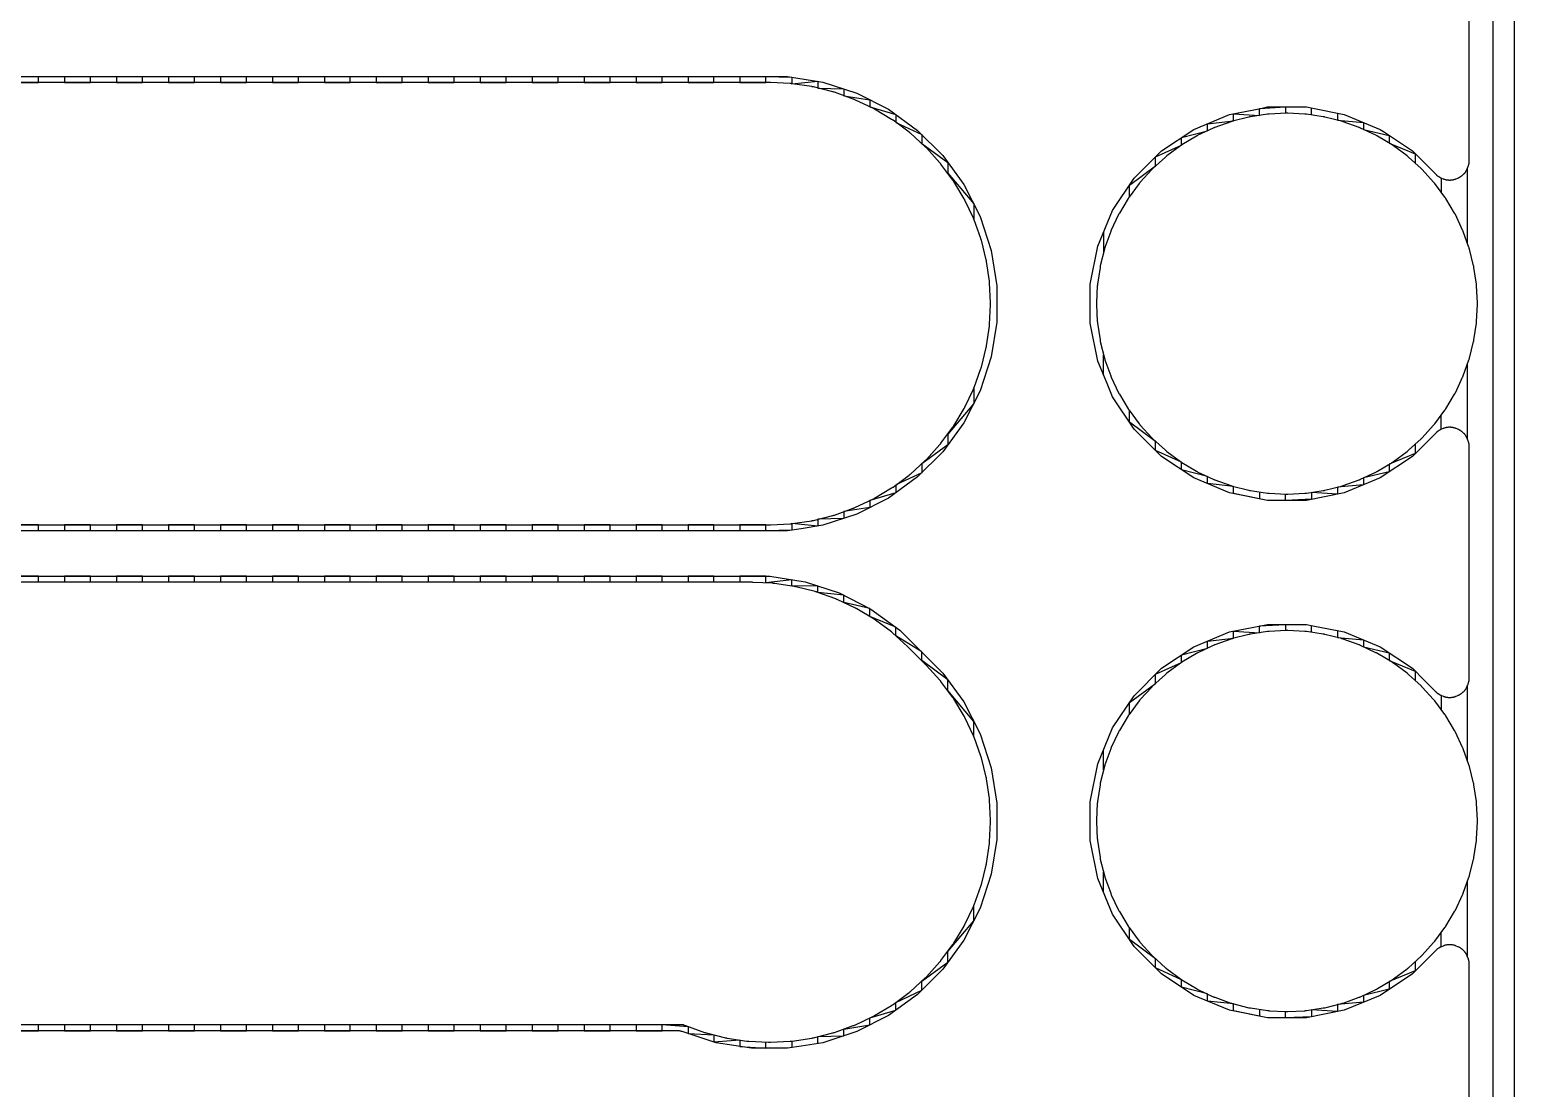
# Model space of a CAD drawing. Header units: metres. Extents: x 141.4 to 191.3, y -114.8 to -61.9.
# Drawn here: x 184.06 to 191.35, y -108.75 to -103.56 of the extents above; entities that cross this region are included whole.
import ezdxf

# ---------------------------------------------------------------- set-up
doc = ezdxf.new("R2010")
doc.units = ezdxf.units.M

msp = doc.modelspace()

# ---------------------------------------------------------------- linework, layer by layer
for points in [[(191.3479, -61.907), (191.3479, -114.8099), (141.392, -114.8099), (141.392, -61.907)], [(191.117, -114.5163), (191.117, -114.8099), (191.2445, -114.8099), (191.2445, -61.907), (191.117, -61.907), (191.117, -62.2006)], [(191.127, -109.2786), (191.127, -108.1454), (191.127, -108.1433), (191.1269, -108.1412), (191.1268, -108.1391), (191.1266, -108.1371), (191.1264, -108.135), (191.1261, -108.1329), (191.1257, -108.1309), (191.1254, -108.1288), (191.1249, -108.1268), (191.1245, -108.1247), (191.1239, -108.1227), (191.1233, -108.1207), (191.1227, -108.1187), (191.122, -108.1168), (191.1213, -108.1148), (191.1205, -108.1129), (191.1172, -108.1047), (191.1163, -108.1028), (191.1155, -108.1009), (191.1146, -108.099), (191.1136, -108.0972), (191.1126, -108.0954), (191.1115, -108.0936), (191.1104, -108.0918), (191.1093, -108.09), (191.1081, -108.0883), (191.1069, -108.0866), (191.1056, -108.085), (191.1043, -108.0833), (191.103, -108.0817), (191.1016, -108.0802), (191.1002, -108.0787), (191.0987, -108.0772), (191.0972, -108.0757), (191.0957, -108.0743), (191.0942, -108.0729), (191.0926, -108.0716), (191.0909, -108.0703), (191.0893, -108.069), (191.0876, -108.0678), (191.0859, -108.0666), (191.0841, -108.0654), (191.0823, -108.0644), (191.0805, -108.0633), (191.0787, -108.0623), (191.0768, -108.0613), (191.075, -108.0604), (191.0731, -108.0596), (191.0712, -108.0587), (191.063, -108.0554), (191.0611, -108.0546), (191.0591, -108.0539), (191.0572, -108.0532), (191.0552, -108.0526), (191.0532, -108.052), (191.0512, -108.0514), (191.0491, -108.051), (191.0471, -108.0505), (191.045, -108.0501), (191.043, -108.0498), (191.0409, -108.0495), (191.0388, -108.0493), (191.0368, -108.0491), (191.0347, -108.049), (191.0326, -108.0489), (191.0305, -108.0489), (191.0284, -108.0489), (191.0263, -108.049), (191.0243, -108.0491), (191.0222, -108.0493), (191.0201, -108.0495), (191.018, -108.0498), (191.016, -108.0501), (191.0139, -108.0505), (191.0119, -108.051), (191.0099, -108.0514), (191.0078, -108.052), (191.0058, -108.0526), (191.0038, -108.0532), (191.0019, -108.0539), (190.9999, -108.0546), (190.998, -108.0554), (190.9898, -108.0587), (190.9879, -108.0596), (190.986, -108.0604), (190.9842, -108.0613), (190.9823, -108.0623), (190.9805, -108.0633), (190.9787, -108.0644), (190.9769, -108.0654), (190.9751, -108.0666), (190.9734, -108.0678), (190.9717, -108.069), (190.9701, -108.0703), (190.9684, -108.0716), (190.9669, -108.0729), (190.9653, -108.0743), (190.9638, -108.0757), (190.9623, -108.0772), (190.8475, -108.192), (190.6893, -108.2976), (190.5136, -108.3704), (190.3271, -108.4075), (190.1369, -108.4075), (189.9504, -108.3704), (189.7747, -108.2976), (189.6165, -108.192), (189.482, -108.0575), (189.3764, -107.8993), (189.3036, -107.7236), (189.2665, -107.5371), (189.2665, -107.3469), (189.3036, -107.1604), (189.3764, -106.9847), (189.482, -106.8265), (189.6165, -106.692), (189.7747, -106.5864), (189.9504, -106.5136), (190.1116, -106.4815), (190.1369, -106.4765), (190.3271, -106.4765), (190.359, -106.4829), (190.5136, -106.5136), (190.6893, -106.5864), (190.8475, -106.692), (190.9057, -106.7503), (190.9623, -106.8068), (190.9638, -106.8083), (190.9653, -106.8097), (190.9668, -106.8111), (190.9684, -106.8124), (190.9701, -106.8137), (190.9717, -106.815), (190.9734, -106.8162), (190.9751, -106.8174), (190.9769, -106.8185), (190.9787, -106.8196), (190.9805, -106.8207), (190.9823, -106.8217), (190.9842, -106.8227), (190.986, -106.8236), (190.9879, -106.8244), (190.9898, -106.8253), (190.998, -106.8286), (190.9999, -106.8294), (191.0019, -106.8301), (191.0038, -106.8308), (191.0058, -106.8314), (191.0078, -106.832), (191.0098, -106.8326), (191.0119, -106.833), (191.0139, -106.8335), (191.016, -106.8339), (191.018, -106.8342), (191.0201, -106.8345), (191.0222, -106.8347), (191.0242, -106.8349), (191.0263, -106.835), (191.0284, -106.8351), (191.0305, -106.8351), (191.0326, -106.8351), (191.0347, -106.835), (191.0368, -106.8349), (191.0388, -106.8347), (191.0409, -106.8345), (191.043, -106.8342), (191.045, -106.8339), (191.0471, -106.8335), (191.0491, -106.833), (191.0512, -106.8326), (191.0532, -106.832), (191.0552, -106.8314), (191.0572, -106.8308), (191.0591, -106.8301), (191.0611, -106.8294), (191.063, -106.8286), (191.0712, -106.8253), (191.0731, -106.8244), (191.075, -106.8236), (191.0768, -106.8227), (191.0787, -106.8217), (191.0805, -106.8207), (191.0823, -106.8196), (191.0841, -106.8185), (191.0859, -106.8174), (191.0876, -106.8162), (191.0893, -106.815), (191.0909, -106.8137), (191.0926, -106.8124), (191.0942, -106.8111), (191.0957, -106.8097), (191.0972, -106.8083), (191.0987, -106.8068), (191.1002, -106.8053), (191.1016, -106.8038), (191.103, -106.8023), (191.1043, -106.8007), (191.1056, -106.799), (191.1069, -106.7974), (191.1081, -106.7957), (191.1093, -106.794), (191.1104, -106.7922), (191.1115, -106.7904), (191.1126, -106.7886), (191.1136, -106.7868), (191.1146, -106.785), (191.1155, -106.7831), (191.1163, -106.7812), (191.1172, -106.7793), (191.1205, -106.7711), (191.1213, -106.7692), (191.122, -106.7672), (191.1227, -106.7653), (191.1233, -106.7633), (191.1239, -106.7613), (191.1245, -106.7593), (191.1249, -106.7572), (191.1254, -106.7552), (191.1257, -106.7531), (191.1261, -106.7511), (191.1264, -106.749), (191.1266, -106.7469), (191.1268, -106.7449), (191.1269, -106.7428), (191.127, -106.7407), (191.127, -106.7386), (191.127, -105.6054), (191.127, -105.6033), (191.1269, -105.6012), (191.1268, -105.5991), (191.1266, -105.5971), (191.1264, -105.595), (191.1261, -105.5929), (191.1257, -105.5909), (191.1254, -105.5888), (191.1249, -105.5868), (191.1245, -105.5847), (191.1239, -105.5827), (191.1233, -105.5807), (191.1227, -105.5787), (191.122, -105.5768), (191.1213, -105.5748), (191.1205, -105.5729), (191.1172, -105.5647), (191.1163, -105.5628), (191.1155, -105.5609), (191.1146, -105.559), (191.1136, -105.5572), (191.1126, -105.5554), (191.1115, -105.5536), (191.1104, -105.5518), (191.1093, -105.55), (191.1081, -105.5483), (191.1069, -105.5466), (191.1056, -105.545), (191.1043, -105.5433), (191.103, -105.5417), (191.1016, -105.5402), (191.1002, -105.5387), (191.0987, -105.5372), (191.0972, -105.5357), (191.0957, -105.5343), (191.0942, -105.5329), (191.0926, -105.5316), (191.0909, -105.5303), (191.0893, -105.529), (191.0876, -105.5278), (191.0859, -105.5266), (191.0841, -105.5254), (191.0823, -105.5244), (191.0805, -105.5233), (191.0787, -105.5223), (191.0768, -105.5213), (191.075, -105.5204), (191.0731, -105.5196), (191.0712, -105.5187), (191.063, -105.5154), (191.0611, -105.5146), (191.0591, -105.5139), (191.0572, -105.5132), (191.0552, -105.5126), (191.0532, -105.512), (191.0512, -105.5114), (191.0491, -105.511), (191.0471, -105.5105), (191.045, -105.5101), (191.043, -105.5098), (191.0409, -105.5095), (191.0388, -105.5093), (191.0368, -105.5091), (191.0347, -105.509), (191.0326, -105.5089), (191.0305, -105.5089), (191.0284, -105.5089), (191.0263, -105.509), (191.0243, -105.5091), (191.0222, -105.5093), (191.0201, -105.5095), (191.018, -105.5098), (191.016, -105.5101), (191.0139, -105.5105), (191.0119, -105.511), (191.0099, -105.5114), (191.0078, -105.512), (191.0058, -105.5126), (191.0038, -105.5132), (191.0019, -105.5139), (190.9999, -105.5146), (190.998, -105.5154), (190.9898, -105.5187), (190.9879, -105.5196), (190.986, -105.5204), (190.9842, -105.5213), (190.9823, -105.5223), (190.9805, -105.5233), (190.9787, -105.5244), (190.9769, -105.5254), (190.9751, -105.5266), (190.9734, -105.5278), (190.9717, -105.529), (190.9701, -105.5303), (190.9684, -105.5316), (190.9669, -105.5329), (190.9653, -105.5343), (190.9638, -105.5357), (190.9623, -105.5372), (190.8475, -105.652), (190.6893, -105.7576), (190.5136, -105.8304), (190.3271, -105.8675), (190.1369, -105.8675), (189.9504, -105.8304), (189.7747, -105.7576), (189.6165, -105.652), (189.482, -105.5175), (189.3764, -105.3593), (189.3493, -105.2939), (189.3036, -105.1836), (189.2665, -104.9971), (189.2665, -104.8069), (189.3036, -104.6204), (189.3764, -104.4447), (189.482, -104.2865), (189.6165, -104.152), (189.7747, -104.0464), (189.9504, -103.9736), (190.1116, -103.9415), (190.1369, -103.9365), (190.3271, -103.9365), (190.359, -103.9429), (190.5136, -103.9736), (190.6893, -104.0464), (190.7052, -104.057), (190.8475, -104.152), (190.9541, -104.2587), (190.9623, -104.2668), (190.9638, -104.2683), (190.9653, -104.2697), (190.9668, -104.2711), (190.9684, -104.2724), (190.9701, -104.2737), (190.9717, -104.275), (190.9734, -104.2762), (190.9751, -104.2774), (190.9769, -104.2785), (190.9787, -104.2796), (190.9805, -104.2807), (190.9823, -104.2817), (190.9842, -104.2827), (190.986, -104.2836), (190.9879, -104.2844), (190.9898, -104.2853), (190.998, -104.2886), (190.9999, -104.2894), (191.0019, -104.2901), (191.0038, -104.2908), (191.0058, -104.2914), (191.0078, -104.292), (191.0098, -104.2926), (191.0119, -104.293), (191.0139, -104.2935), (191.016, -104.2939), (191.018, -104.2942), (191.0201, -104.2945), (191.0222, -104.2947), (191.0242, -104.2949), (191.0263, -104.295), (191.0284, -104.2951), (191.0305, -104.2951), (191.0326, -104.2951), (191.0347, -104.295), (191.0368, -104.2949), (191.0388, -104.2947), (191.0409, -104.2945), (191.043, -104.2942), (191.045, -104.2939), (191.0471, -104.2935), (191.0491, -104.293), (191.0512, -104.2926), (191.0532, -104.292), (191.0552, -104.2914), (191.0572, -104.2908), (191.0591, -104.2901), (191.0611, -104.2894), (191.063, -104.2886), (191.0712, -104.2853), (191.0731, -104.2844), (191.075, -104.2836), (191.0768, -104.2827), (191.0787, -104.2817), (191.0805, -104.2807), (191.0823, -104.2796), (191.0841, -104.2785), (191.0859, -104.2774), (191.0876, -104.2762), (191.0893, -104.275), (191.0909, -104.2737), (191.0926, -104.2724), (191.0942, -104.2711), (191.0957, -104.2697), (191.0972, -104.2683), (191.0987, -104.2668), (191.1002, -104.2653), (191.1016, -104.2638), (191.103, -104.2623), (191.1043, -104.2607), (191.1056, -104.259), (191.1069, -104.2574), (191.1081, -104.2557), (191.1093, -104.254), (191.1104, -104.2522), (191.1115, -104.2504), (191.1126, -104.2486), (191.1136, -104.2468), (191.1146, -104.245), (191.1155, -104.2431), (191.1163, -104.2412), (191.1172, -104.2393), (191.1205, -104.2311), (191.1213, -104.2292), (191.122, -104.2272), (191.1227, -104.2253), (191.1233, -104.2233), (191.1239, -104.2213), (191.1245, -104.2193), (191.1249, -104.2172), (191.1254, -104.2152), (191.1257, -104.2131), (191.1261, -104.2111), (191.1264, -104.209), (191.1266, -104.2069), (191.1268, -104.2049), (191.1269, -104.2028), (191.127, -104.2007), (191.127, -104.1986), (191.127, -103.0654)], [(147.9942, -103.7865), (187.7798, -103.7865), (187.9532, -103.814), (188.1202, -103.8682), (188.2766, -103.9479), (188.4187, -104.0511), (188.5429, -104.1753), (188.6461, -104.3174), (188.7258, -104.4738), (188.78, -104.6408), (188.8075, -104.8142), (188.8075, -104.9898), (188.8071, -104.9922), (188.78, -105.1632), (188.7258, -105.3302), (188.6461, -105.4866), (188.5429, -105.6287), (188.4187, -105.7529), (188.2766, -105.8561), (188.1202, -105.9358), (187.9532, -105.99), (187.8478, -106.0067), (187.7798, -106.0175), (148.584, -106.0175)], [(148.5316, -105.9875), (187.692, -105.9875), (187.6941, -105.9875), (187.6962, -105.9874), (187.7942, -105.9826), (187.7963, -105.9825), (187.7984, -105.9823), (187.8005, -105.982), (187.8025, -105.9818), (187.8997, -105.9674), (187.9017, -105.967), (187.9038, -105.9666), (187.9058, -105.9662), (187.9078, -105.9657), (188.0031, -105.9419), (188.0051, -105.9413), (188.0071, -105.9408), (188.0091, -105.9401), (188.0111, -105.9395), (188.1035, -105.9064), (188.1055, -105.9056), (188.1074, -105.9049), (188.1093, -105.904), (188.1112, -105.9032), (188.2, -105.8612), (188.2018, -105.8603), (188.2037, -105.8593), (188.2055, -105.8583), (188.2073, -105.8573), (188.2915, -105.8068), (188.2933, -105.8057), (188.2951, -105.8046), (188.2968, -105.8034), (188.2985, -105.8022), (188.3773, -105.7437), (188.379, -105.7424), (188.3806, -105.7411), (188.3822, -105.7398), (188.3838, -105.7384), (188.4565, -105.6724), (188.4581, -105.671), (188.4596, -105.6696), (188.461, -105.6681), (188.4624, -105.6665), (188.5284, -105.5938), (188.5298, -105.5922), (188.5311, -105.5906), (188.5324, -105.589), (188.5337, -105.5873), (188.5922, -105.5085), (188.5934, -105.5068), (188.5946, -105.5051), (188.5957, -105.5033), (188.5968, -105.5015), (188.6473, -105.4173), (188.6483, -105.4155), (188.6493, -105.4137), (188.6503, -105.4118), (188.6512, -105.41), (188.6932, -105.3212), (188.694, -105.3193), (188.6949, -105.3174), (188.6956, -105.3155), (188.6964, -105.3135), (188.7295, -105.2211), (188.7294, -105.2211), (188.7295, -105.2209), (188.7302, -105.219), (188.7308, -105.217), (188.7314, -105.2151), (188.7319, -105.2131), (188.7557, -105.1178), (188.7562, -105.1158), (188.7566, -105.1138), (188.757, -105.1117), (188.7574, -105.1097), (188.7718, -105.0125), (188.772, -105.0105), (188.7723, -105.0084), (188.7725, -105.0063), (188.7726, -105.0042), (188.7774, -104.9062), (188.7775, -104.9041), (188.7775, -104.902), (188.7775, -104.8999), (188.7774, -104.8978), (188.7726, -104.7998), (188.7725, -104.7977), (188.7723, -104.7956), (188.772, -104.7935), (188.7718, -104.7915), (188.7574, -104.6943), (188.757, -104.6923), (188.7566, -104.6902), (188.7562, -104.6882), (188.7557, -104.6862), (188.7319, -104.5909), (188.7313, -104.5889), (188.7308, -104.5869), (188.7301, -104.5849), (188.7295, -104.5829), (188.6964, -104.4905), (188.6956, -104.4885), (188.6949, -104.4866), (188.694, -104.4847), (188.6932, -104.4828), (188.6512, -104.394), (188.6503, -104.3922), (188.6493, -104.3903), (188.6483, -104.3885), (188.6473, -104.3867), (188.5968, -104.3025), (188.5957, -104.3007), (188.5946, -104.2989), (188.5934, -104.2972), (188.5922, -104.2955), (188.5337, -104.2167), (188.5324, -104.215), (188.5311, -104.2134), (188.5298, -104.2118), (188.5284, -104.2102), (188.4624, -104.1375), (188.461, -104.1359), (188.4596, -104.1344), (188.4581, -104.133), (188.4565, -104.1316), (188.3838, -104.0656), (188.3822, -104.0642), (188.3806, -104.0629), (188.379, -104.0616), (188.3773, -104.0603), (188.2985, -104.0018), (188.2968, -104.0006), (188.2951, -103.9994), (188.2933, -103.9983), (188.2915, -103.9972), (188.2073, -103.9467), (188.2055, -103.9457), (188.2037, -103.9447), (188.2018, -103.9437), (188.2, -103.9428), (188.1112, -103.9008), (188.1093, -103.9), (188.1074, -103.8991), (188.1055, -103.8984), (188.1035, -103.8976), (188.0111, -103.8645), (188.0111, -103.8646), (188.0109, -103.8645), (188.009, -103.8638), (188.007, -103.8632), (188.0051, -103.8626), (188.0031, -103.8621), (187.9078, -103.8383), (187.9058, -103.8378), (187.9038, -103.8374), (187.9017, -103.837), (187.8997, -103.8366), (187.8025, -103.8222), (187.8005, -103.822), (187.7984, -103.8217), (187.7963, -103.8215), (187.7942, -103.8214), (187.6962, -103.8166), (187.6941, -103.8165), (187.692, -103.8165), (148.082, -103.8165)], [(183.977, -103.8165), (184.1045, -103.8165), (184.1045, -103.7865), (184.232, -103.7865), (184.232, -103.8165), (184.3595, -103.8165), (184.3595, -103.7865), (184.487, -103.7865), (184.487, -103.8165), (184.6145, -103.8165), (184.6145, -103.7865), (184.742, -103.7865), (184.742, -103.8165), (184.8695, -103.8165), (184.8695, -103.7865), (184.997, -103.7865), (184.997, -103.8165), (185.1245, -103.8165), (185.1245, -103.7865), (185.252, -103.7865), (185.252, -103.8165), (185.3795, -103.8165), (185.3795, -103.7865), (185.507, -103.7865), (185.507, -103.8165), (185.6345, -103.8165), (185.6345, -103.7865), (185.762, -103.7865), (185.762, -103.8165), (185.8895, -103.8165), (185.8895, -103.7865), (186.017, -103.7865), (186.017, -103.8165), (186.1445, -103.8165), (186.1445, -103.7865), (186.272, -103.7865), (186.272, -103.8165), (186.3995, -103.8165), (186.3995, -103.7865), (186.527, -103.7865), (186.527, -103.8165), (186.6545, -103.8165), (186.6545, -103.7865), (186.782, -103.7865), (186.782, -103.8165), (186.9095, -103.8165), (186.9095, -103.7865), (187.037, -103.7865), (187.037, -103.8165), (187.1645, -103.8165), (187.1645, -103.7865), (187.292, -103.7865), (187.292, -103.8165), (187.4195, -103.8165), (187.4195, -103.7865), (187.547, -103.7865), (187.547, -103.8165), (187.6745, -103.8165), (187.6745, -103.7865), (187.802, -103.79), (187.802, -103.8222), (187.9295, -103.8102), (187.9295, -103.8437), (188.057, -103.8477), (188.057, -103.881), (188.1845, -103.901), (188.1845, -103.9355), (188.312, -103.9737), (188.312, -104.0119), (188.4395, -104.072), (188.4395, -104.1162), (188.567, -104.2086), (188.567, -104.2617), (188.6945, -104.4125), (188.6945, -104.4858)], [(189.3012, -104.9895), (189.3013, -104.9916), (189.3015, -104.9936), (189.3017, -104.9957), (189.302, -104.9978), (189.3143, -105.0803), (189.3146, -105.0824), (189.315, -105.0844), (189.3154, -105.0865), (189.3159, -105.0885), (189.3361, -105.1694), (189.3367, -105.1714), (189.3373, -105.1734), (189.3379, -105.1754), (189.3386, -105.1774), (189.3667, -105.2559), (189.3674, -105.2579), (189.3682, -105.2598), (189.369, -105.2617), (189.3699, -105.2636), (189.4055, -105.339), (189.4064, -105.3409), (189.4074, -105.3428), (189.4084, -105.3446), (189.4095, -105.3464), (189.4523, -105.4179), (189.4534, -105.4197), (189.4546, -105.4215), (189.4558, -105.4232), (189.457, -105.4249), (189.5067, -105.4919), (189.5079, -105.4935), (189.5092, -105.4952), (189.5106, -105.4968), (189.512, -105.4983), (189.568, -105.5601), (189.5694, -105.5617), (189.5709, -105.5631), (189.5723, -105.5646), (189.5739, -105.566), (189.6357, -105.622), (189.6372, -105.6234), (189.6388, -105.6248), (189.6405, -105.6261), (189.6421, -105.6273), (189.7091, -105.677), (189.7108, -105.6782), (189.7125, -105.6794), (189.7143, -105.6806), (189.7161, -105.6817), (189.7876, -105.7245), (189.7894, -105.7256), (189.7912, -105.7266), (189.7931, -105.7276), (189.795, -105.7285), (189.8704, -105.7641), (189.8723, -105.765), (189.8742, -105.7658), (189.8761, -105.7666), (189.8781, -105.7673), (189.9566, -105.7954), (189.9566, -105.7954), (189.9584, -105.7961), (189.9605, -105.7967), (189.9625, -105.7973), (189.9646, -105.7979), (190.0455, -105.8181), (190.0475, -105.8186), (190.0496, -105.819), (190.0516, -105.8194), (190.0537, -105.8197), (190.1362, -105.832), (190.1383, -105.8323), (190.1404, -105.8325), (190.1424, -105.8327), (190.1445, -105.8328), (190.2278, -105.8369), (190.2299, -105.837), (190.232, -105.837), (190.2341, -105.837), (190.2362, -105.8369), (190.3195, -105.8328), (190.3216, -105.8327), (190.3236, -105.8325), (190.3257, -105.8323), (190.3278, -105.832), (190.4103, -105.8197), (190.4124, -105.8194), (190.4144, -105.819), (190.4165, -105.8186), (190.4185, -105.8181), (190.4994, -105.7979), (190.5014, -105.7973), (190.5034, -105.7967), (190.5054, -105.7961), (190.5074, -105.7954), (190.5859, -105.7673), (190.5879, -105.7666), (190.5898, -105.7658), (190.5917, -105.765), (190.5936, -105.7641), (190.669, -105.7285), (190.6709, -105.7276), (190.6728, -105.7266), (190.6746, -105.7256), (190.6764, -105.7245), (190.7479, -105.6817), (190.7497, -105.6806), (190.7515, -105.6794), (190.7532, -105.6782), (190.7549, -105.677), (190.8219, -105.6273), (190.8235, -105.6261), (190.8252, -105.6248), (190.8268, -105.6234), (190.8283, -105.622), (190.8901, -105.566), (190.8917, -105.5646), (190.8931, -105.5631), (190.8946, -105.5617), (190.896, -105.5601), (190.952, -105.4983), (190.9534, -105.4968), (190.9548, -105.4952), (190.9561, -105.4935), (190.9573, -105.4919), (191.007, -105.4249), (191.0082, -105.4232), (191.0094, -105.4215), (191.0106, -105.4197), (191.0117, -105.4179), (191.0545, -105.3464), (191.0556, -105.3446), (191.0566, -105.3428), (191.0576, -105.3409), (191.0585, -105.339), (191.0941, -105.2636), (191.095, -105.2617), (191.0958, -105.2598), (191.0966, -105.2579), (191.0973, -105.2559), (191.1254, -105.1774), (191.1254, -105.1774), (191.1255, -105.1772), (191.1261, -105.1753), (191.1268, -105.1733), (191.1273, -105.1714), (191.1279, -105.1694), (191.1481, -105.0885), (191.1486, -105.0865), (191.149, -105.0844), (191.1494, -105.0824), (191.1497, -105.0803), (191.162, -104.9978), (191.1623, -104.9957), (191.1625, -104.9936), (191.1627, -104.9916), (191.1628, -104.9895), (191.1669, -104.9062), (191.167, -104.9041), (191.167, -104.902), (191.167, -104.8999), (191.1669, -104.8978), (191.1628, -104.8145), (191.1627, -104.8124), (191.1625, -104.8104), (191.1623, -104.8083), (191.162, -104.8062), (191.1497, -104.7237), (191.1494, -104.7216), (191.149, -104.7196), (191.1486, -104.7175), (191.1481, -104.7155), (191.1279, -104.6346), (191.1273, -104.6326), (191.1267, -104.6306), (191.1261, -104.6286), (191.1254, -104.6266), (191.0973, -104.5481), (191.0966, -104.5461), (191.0958, -104.5442), (191.095, -104.5423), (191.0941, -104.5404), (191.0585, -104.465), (191.0576, -104.4631), (191.0566, -104.4612), (191.0556, -104.4594), (191.0545, -104.4576), (191.0117, -104.3861), (191.0106, -104.3843), (191.0094, -104.3825), (191.0082, -104.3808), (191.007, -104.3791), (190.9573, -104.3121), (190.9561, -104.3105), (190.9548, -104.3088), (190.9534, -104.3072), (190.952, -104.3057), (190.896, -104.2439), (190.8946, -104.2423), (190.8931, -104.2409), (190.8917, -104.2394), (190.8901, -104.238), (190.8283, -104.182), (190.8268, -104.1806), (190.8252, -104.1792), (190.8235, -104.1779), (190.8219, -104.1767), (190.7549, -104.127), (190.7532, -104.1258), (190.7515, -104.1246), (190.7497, -104.1234), (190.7479, -104.1223), (190.6764, -104.0795), (190.6746, -104.0784), (190.6728, -104.0774), (190.6709, -104.0764), (190.669, -104.0755), (190.5936, -104.0399), (190.5917, -104.039), (190.5898, -104.0382), (190.5879, -104.0374), (190.5859, -104.0367), (190.5074, -104.0086), (190.5074, -104.0086), (190.5056, -104.0079), (190.5035, -104.0073), (190.5015, -104.0067), (190.4994, -104.0061), (190.4185, -103.9859), (190.4165, -103.9854), (190.4144, -103.985), (190.4124, -103.9846), (190.4103, -103.9843), (190.3278, -103.972), (190.3257, -103.9717), (190.3236, -103.9715), (190.3216, -103.9713), (190.3195, -103.9712), (190.2362, -103.9671), (190.2341, -103.967), (190.232, -103.967), (190.2299, -103.967), (190.2278, -103.9671), (190.1445, -103.9712), (190.1424, -103.9713), (190.1404, -103.9715), (190.1383, -103.9717), (190.1362, -103.972), (190.0537, -103.9843), (190.0516, -103.9846), (190.0496, -103.985), (190.0475, -103.9854), (190.0455, -103.9859), (189.9646, -104.0061), (189.9626, -104.0067), (189.9606, -104.0073), (189.9586, -104.0079), (189.9566, -104.0086), (189.8781, -104.0367), (189.8761, -104.0374), (189.8742, -104.0382), (189.8723, -104.039), (189.8704, -104.0399), (189.795, -104.0755), (189.7931, -104.0764), (189.7912, -104.0774), (189.7894, -104.0784), (189.7876, -104.0795), (189.7161, -104.1223), (189.7143, -104.1234), (189.7125, -104.1246), (189.7108, -104.1258), (189.7091, -104.127), (189.6421, -104.1767), (189.6405, -104.1779), (189.6388, -104.1792), (189.6372, -104.1806), (189.6357, -104.182), (189.5739, -104.238), (189.5723, -104.2394), (189.5709, -104.2409), (189.5694, -104.2423), (189.568, -104.2439), (189.512, -104.3057), (189.5106, -104.3072), (189.5092, -104.3088), (189.5079, -104.3105), (189.5067, -104.3121), (189.457, -104.3791), (189.4558, -104.3808), (189.4546, -104.3825), (189.4534, -104.3843), (189.4523, -104.3861), (189.4095, -104.4576), (189.4084, -104.4594), (189.4074, -104.4612), (189.4064, -104.4631), (189.4055, -104.465), (189.3699, -104.5404), (189.369, -104.5423), (189.3682, -104.5442), (189.3674, -104.5461), (189.3667, -104.5481), (189.3386, -104.6266), (189.3386, -104.6266), (189.3385, -104.6268), (189.3379, -104.6287), (189.3372, -104.6307), (189.3367, -104.6326), (189.3361, -104.6346), (189.3159, -104.7155), (189.3154, -104.7175), (189.315, -104.7196), (189.3146, -104.7216), (189.3143, -104.7237), (189.302, -104.8062), (189.3017, -104.8083), (189.3015, -104.8104), (189.3013, -104.8124), (189.3012, -104.8145), (189.2971, -104.8978), (189.297, -104.8999), (189.297, -104.902), (189.297, -104.9041), (189.2971, -104.9062), (189.3012, -104.9895)], [(189.4595, -104.3757), (189.4595, -104.3202), (189.587, -104.226), (189.587, -104.1815), (189.7145, -104.1233), (189.7145, -104.0866), (189.842, -104.0533), (189.842, -104.0185), (189.9695, -104.0049), (189.9695, -103.9698), (190.097, -103.9778), (190.097, -103.9444), (190.2245, -103.9365), (190.2245, -103.9673)], [(190.352, -103.9756), (190.352, -103.9415)], [(190.4795, -103.9668), (190.4795, -104.0012), (190.607, -104.0123), (190.607, -104.0462), (190.7345, -104.0766), (190.7345, -104.1143), (190.862, -104.1666), (190.862, -104.2125)], [(191.117, -104.2395), (191.117, -104.6032)], [(190.9895, -104.2851), (190.9895, -104.3556)], [(189.332, -104.5517), (189.332, -104.651)], [(189.332, -105.2523), (189.332, -105.153)], [(191.117, -105.2008), (191.117, -105.5645)], [(188.6945, -105.3182), (188.6945, -105.3915), (188.567, -105.5423), (188.567, -105.5954), (188.4395, -105.6878), (188.4395, -105.732), (188.312, -105.7921), (188.312, -105.8303), (188.1845, -105.8685), (188.1845, -105.903), (188.057, -105.923), (188.057, -105.9563), (187.9295, -105.9603), (187.9295, -105.9938), (187.802, -105.9818), (187.802, -106.014), (187.6745, -106.0175), (187.6745, -105.9875), (187.547, -105.9875), (187.547, -106.0175), (187.4195, -106.0175), (187.4195, -105.9875), (187.292, -105.9875), (187.292, -106.0175), (187.1645, -106.0175), (187.1645, -105.9875), (187.037, -105.9875), (187.037, -106.0175), (186.9095, -106.0175), (186.9095, -105.9875), (186.782, -105.9875), (186.782, -106.0175), (186.6545, -106.0175), (186.6545, -105.9875), (186.527, -105.9875), (186.527, -106.0175), (186.3995, -106.0175), (186.3995, -105.9875), (186.272, -105.9875), (186.272, -106.0175), (186.1445, -106.0175), (186.1445, -105.9875), (186.017, -105.9875), (186.017, -106.0175), (185.8895, -106.0175), (185.8895, -105.9875), (185.762, -105.9875), (185.762, -106.0175), (185.6345, -106.0175), (185.6345, -105.9875), (185.507, -105.9875), (185.507, -106.0175), (185.3795, -106.0175), (185.3795, -105.9875), (185.252, -105.9875), (185.252, -106.0175), (185.1245, -106.0175), (185.1245, -105.9875), (184.997, -105.9875), (184.997, -106.0175), (184.8695, -106.0175), (184.8695, -105.9875), (184.742, -105.9875), (184.742, -106.0175), (184.6145, -106.0175), (184.6145, -105.9875), (184.487, -105.9875), (184.487, -106.0175), (184.3595, -106.0175), (184.3595, -105.9875), (184.232, -105.9875), (184.232, -106.0175), (184.1045, -106.0175), (184.1045, -105.9875), (183.977, -105.9875)], [(190.097, -105.8262), (190.097, -105.8596), (189.9695, -105.8342), (189.9695, -105.7991), (189.842, -105.7855), (189.842, -105.7507), (189.7145, -105.7174), (189.7145, -105.6807), (189.587, -105.6225), (189.587, -105.578), (189.4595, -105.4838), (189.4595, -105.4283)], [(190.9895, -105.5189), (190.9895, -105.4484)], [(190.862, -105.5915), (190.862, -105.6374), (190.7345, -105.6897), (190.7345, -105.7274), (190.607, -105.7578), (190.607, -105.7917), (190.4795, -105.8028), (190.4795, -105.8372), (190.352, -105.8284), (190.352, -105.8625), (190.2245, -105.8675), (190.2245, -105.8367)], [(172.9727, -106.24), (187.6933, -106.24), (187.8667, -106.2675), (188.0337, -106.3217), (188.1901, -106.4014), (188.3322, -106.5046), (188.5429, -106.7153), (188.6461, -106.8573), (188.7258, -107.0138), (188.78, -107.1808), (188.8075, -107.3542), (188.8075, -107.5298), (188.8071, -107.5322), (188.78, -107.7032), (188.7258, -107.8702), (188.6461, -108.0266), (188.5429, -108.1687), (188.4187, -108.2929), (188.2766, -108.3961), (188.1202, -108.4758), (187.9532, -108.53), (187.8478, -108.5467), (187.7798, -108.5575), (187.6042, -108.5575), (187.5175, -108.5438), (187.4308, -108.53), (187.2636, -108.4757), (187.2615, -108.4751), (187.2594, -108.4745), (187.2572, -108.4739), (187.255, -108.4734), (187.2528, -108.473), (187.2507, -108.4726), (187.2471, -108.472), (187.2449, -108.4717), (187.2427, -108.4715), (187.2405, -108.4713), (187.2383, -108.4711), (187.236, -108.471), (187.2338, -108.471), (177.0959, -108.471)], [(188.6945, -107.0258), (188.6945, -106.9525), (188.567, -106.8017), (188.567, -106.7486), (188.4395, -106.6544), (188.4395, -106.612), (188.312, -106.5325), (188.312, -106.49), (188.1845, -106.4384), (188.1845, -106.3986), (188.057, -106.3696), (188.057, -106.3336), (187.9295, -106.3198), (187.9295, -106.2879), (187.802, -106.2885), (187.802, -106.2572), (187.6745, -106.2733), (187.6745, -106.24), (187.547, -106.24), (187.547, -106.27), (187.4195, -106.27), (187.4195, -106.24), (187.292, -106.24), (187.292, -106.27), (187.1645, -106.27), (187.1645, -106.24), (187.037, -106.24), (187.037, -106.27), (186.9095, -106.27), (186.9095, -106.24), (186.782, -106.24), (186.782, -106.27), (186.6545, -106.27), (186.6545, -106.24), (186.527, -106.24), (186.527, -106.27), (186.3995, -106.27), (186.3995, -106.24), (186.272, -106.24), (186.272, -106.27), (186.1445, -106.27), (186.1445, -106.24), (186.017, -106.24), (186.017, -106.27), (185.8895, -106.27), (185.8895, -106.24), (185.762, -106.24), (185.762, -106.27), (185.6345, -106.27), (185.6345, -106.24), (185.507, -106.24), (185.507, -106.27), (185.3795, -106.27), (185.3795, -106.24), (185.252, -106.24), (185.252, -106.27), (185.1245, -106.27), (185.1245, -106.24), (184.997, -106.24), (184.997, -106.27), (184.8695, -106.27), (184.8695, -106.24), (184.742, -106.24), (184.742, -106.27), (184.6145, -106.27), (184.6145, -106.24), (184.487, -106.24), (184.487, -106.27), (184.3595, -106.27), (184.3595, -106.24), (184.232, -106.24), (184.232, -106.27), (184.1045, -106.27), (184.1045, -106.24), (183.977, -106.24)], [(173.5101, -108.441), (187.2682, -108.441), (187.2728, -108.4432), (187.2747, -108.444), (187.2766, -108.4449), (187.2785, -108.4456), (187.2805, -108.4464), (187.3729, -108.4795), (187.3729, -108.4794), (187.3748, -108.4801), (187.3768, -108.4807), (187.3788, -108.4813), (187.3809, -108.4819), (187.4762, -108.5057), (187.4782, -108.5062), (187.4802, -108.5066), (187.4823, -108.507), (187.4843, -108.5074), (187.5815, -108.5218), (187.5835, -108.522), (187.5856, -108.5223), (187.5877, -108.5225), (187.5898, -108.5226), (187.6878, -108.5274), (187.6899, -108.5275), (187.692, -108.5275), (187.6941, -108.5275), (187.6962, -108.5274), (187.7942, -108.5226), (187.7963, -108.5225), (187.7984, -108.5223), (187.8005, -108.522), (187.8025, -108.5218), (187.8997, -108.5074), (187.9017, -108.507), (187.9038, -108.5066), (187.9058, -108.5062), (187.9078, -108.5057), (188.0031, -108.4819), (188.0051, -108.4813), (188.0071, -108.4808), (188.0091, -108.4801), (188.0111, -108.4795), (188.1035, -108.4464), (188.1055, -108.4456), (188.1074, -108.4449), (188.1093, -108.444), (188.1112, -108.4432), (188.2, -108.4012), (188.2018, -108.4003), (188.2037, -108.3993), (188.2055, -108.3983), (188.2073, -108.3973), (188.2915, -108.3468), (188.2933, -108.3457), (188.2951, -108.3446), (188.2968, -108.3434), (188.2985, -108.3422), (188.3773, -108.2837), (188.379, -108.2824), (188.3806, -108.2811), (188.3822, -108.2798), (188.3838, -108.2784), (188.4565, -108.2124), (188.4581, -108.211), (188.4596, -108.2096), (188.461, -108.2081), (188.4624, -108.2065), (188.5284, -108.1338), (188.5298, -108.1322), (188.5311, -108.1306), (188.5324, -108.129), (188.5337, -108.1273), (188.5922, -108.0485), (188.5934, -108.0468), (188.5946, -108.0451), (188.5957, -108.0433), (188.5968, -108.0415), (188.6473, -107.9573), (188.6483, -107.9555), (188.6493, -107.9537), (188.6503, -107.9518), (188.6512, -107.95), (188.6932, -107.8612), (188.694, -107.8593), (188.6949, -107.8574), (188.6956, -107.8555), (188.6964, -107.8535), (188.7295, -107.7611), (188.7294, -107.7611), (188.7295, -107.7609), (188.7302, -107.759), (188.7308, -107.757), (188.7314, -107.7551), (188.7319, -107.7531), (188.7557, -107.6578), (188.7562, -107.6558), (188.7566, -107.6538), (188.757, -107.6517), (188.7574, -107.6497), (188.7718, -107.5525), (188.772, -107.5505), (188.7723, -107.5484), (188.7725, -107.5463), (188.7726, -107.5442), (188.7774, -107.4462), (188.7775, -107.4441), (188.7775, -107.442), (188.7775, -107.4399), (188.7774, -107.4378), (188.7726, -107.3398), (188.7725, -107.3377), (188.7723, -107.3356), (188.772, -107.3335), (188.7718, -107.3315), (188.7574, -107.2343), (188.757, -107.2323), (188.7566, -107.2302), (188.7562, -107.2282), (188.7557, -107.2262), (188.7319, -107.1309), (188.7313, -107.1289), (188.7308, -107.1269), (188.7301, -107.1249), (188.7295, -107.1229), (188.6964, -107.0305), (188.6956, -107.0285), (188.6949, -107.0266), (188.694, -107.0247), (188.6932, -107.0228), (188.6512, -106.934), (188.6503, -106.9322), (188.6493, -106.9303), (188.6483, -106.9285), (188.6473, -106.9267), (188.5968, -106.8425), (188.5957, -106.8407), (188.5946, -106.8389), (188.5934, -106.8372), (188.5922, -106.8355), (188.5337, -106.7567), (188.5324, -106.755), (188.5311, -106.7534), (188.5298, -106.7518), (188.5284, -106.7502), (188.4624, -106.6775), (188.461, -106.6759), (188.4596, -106.6744), (188.3731, -106.5879), (188.3716, -106.5865), (188.37, -106.5851), (188.2973, -106.5191), (188.2957, -106.5177), (188.2941, -106.5164), (188.2925, -106.5151), (188.2908, -106.5138), (188.212, -106.4553), (188.2103, -106.4541), (188.2086, -106.4529), (188.2068, -106.4518), (188.205, -106.4507), (188.1208, -106.4002), (188.119, -106.3992), (188.1172, -106.3982), (188.1153, -106.3972), (188.1135, -106.3963), (188.0247, -106.3543), (188.0228, -106.3535), (188.0209, -106.3526), (188.019, -106.3519), (188.017, -106.3511), (187.9246, -106.318), (187.9246, -106.3181), (187.9227, -106.3174), (187.9207, -106.3168), (187.9187, -106.3162), (187.9166, -106.3156), (187.8213, -106.2918), (187.8193, -106.2913), (187.8173, -106.2909), (187.8152, -106.2905), (187.8132, -106.2901), (187.716, -106.2757), (187.714, -106.2755), (187.7119, -106.2752), (187.7098, -106.275), (187.7077, -106.2749), (187.6097, -106.2701), (187.6076, -106.27), (187.6055, -106.27), (173.0605, -106.27)], [(189.3012, -107.5295), (189.3013, -107.5316), (189.3015, -107.5336), (189.3017, -107.5357), (189.302, -107.5378), (189.3143, -107.6203), (189.3146, -107.6224), (189.315, -107.6244), (189.3154, -107.6265), (189.3159, -107.6285), (189.3361, -107.7094), (189.3367, -107.7114), (189.3373, -107.7134), (189.3379, -107.7154), (189.3386, -107.7174), (189.3667, -107.7959), (189.3674, -107.7979), (189.3682, -107.7998), (189.369, -107.8017), (189.3699, -107.8036), (189.4055, -107.879), (189.4064, -107.8809), (189.4074, -107.8828), (189.4084, -107.8846), (189.4095, -107.8864), (189.4523, -107.9579), (189.4534, -107.9597), (189.4546, -107.9615), (189.4558, -107.9632), (189.457, -107.9649), (189.5067, -108.0319), (189.5079, -108.0335), (189.5092, -108.0352), (189.5106, -108.0368), (189.512, -108.0383), (189.568, -108.1001), (189.5694, -108.1017), (189.5709, -108.1031), (189.5723, -108.1046), (189.5739, -108.106), (189.6357, -108.162), (189.6372, -108.1634), (189.6388, -108.1648), (189.6405, -108.1661), (189.6421, -108.1673), (189.7091, -108.217), (189.7108, -108.2182), (189.7125, -108.2194), (189.7143, -108.2206), (189.7161, -108.2217), (189.7876, -108.2645), (189.7894, -108.2656), (189.7912, -108.2666), (189.7931, -108.2676), (189.795, -108.2685), (189.8704, -108.3041), (189.8723, -108.305), (189.8742, -108.3058), (189.8761, -108.3066), (189.8781, -108.3073), (189.9566, -108.3354), (189.9566, -108.3354), (189.9584, -108.3361), (189.9605, -108.3367), (189.9625, -108.3373), (189.9646, -108.3379), (190.0455, -108.3581), (190.0475, -108.3586), (190.0496, -108.359), (190.0516, -108.3594), (190.0537, -108.3597), (190.1362, -108.372), (190.1383, -108.3723), (190.1404, -108.3725), (190.1424, -108.3727), (190.1445, -108.3728), (190.2278, -108.3769), (190.2299, -108.377), (190.232, -108.377), (190.2341, -108.377), (190.2362, -108.3769), (190.3195, -108.3728), (190.3216, -108.3727), (190.3236, -108.3725), (190.3257, -108.3723), (190.3278, -108.372), (190.4103, -108.3597), (190.4124, -108.3594), (190.4144, -108.359), (190.4165, -108.3586), (190.4185, -108.3581), (190.4994, -108.3379), (190.5014, -108.3373), (190.5034, -108.3367), (190.5054, -108.3361), (190.5074, -108.3354), (190.5859, -108.3073), (190.5879, -108.3066), (190.5898, -108.3058), (190.5917, -108.305), (190.5936, -108.3041), (190.669, -108.2685), (190.6709, -108.2676), (190.6728, -108.2666), (190.6746, -108.2656), (190.6764, -108.2645), (190.7479, -108.2217), (190.7497, -108.2206), (190.7515, -108.2194), (190.7532, -108.2182), (190.7549, -108.217), (190.8219, -108.1673), (190.8235, -108.1661), (190.8252, -108.1648), (190.8268, -108.1634), (190.8283, -108.162), (190.8901, -108.106), (190.8917, -108.1046), (190.8931, -108.1031), (190.8946, -108.1017), (190.896, -108.1001), (190.952, -108.0383), (190.9534, -108.0368), (190.9548, -108.0352), (190.9561, -108.0335), (190.9573, -108.0319), (191.007, -107.9649), (191.0082, -107.9632), (191.0094, -107.9615), (191.0106, -107.9597), (191.0117, -107.9579), (191.0545, -107.8864), (191.0556, -107.8846), (191.0566, -107.8828), (191.0576, -107.8809), (191.0585, -107.879), (191.0941, -107.8036), (191.095, -107.8017), (191.0958, -107.7998), (191.0966, -107.7979), (191.0973, -107.7959), (191.1254, -107.7174), (191.1254, -107.7174), (191.1255, -107.7172), (191.1261, -107.7153), (191.1268, -107.7133), (191.1273, -107.7114), (191.1279, -107.7094), (191.1481, -107.6285), (191.1486, -107.6265), (191.149, -107.6244), (191.1494, -107.6224), (191.1497, -107.6203), (191.162, -107.5378), (191.1623, -107.5357), (191.1625, -107.5336), (191.1627, -107.5316), (191.1628, -107.5295), (191.1669, -107.4462), (191.167, -107.4441), (191.167, -107.442), (191.167, -107.4399), (191.1669, -107.4378), (191.1628, -107.3545), (191.1627, -107.3524), (191.1625, -107.3504), (191.1623, -107.3483), (191.162, -107.3462), (191.1497, -107.2637), (191.1494, -107.2616), (191.149, -107.2596), (191.1486, -107.2575), (191.1481, -107.2555), (191.1279, -107.1746), (191.1273, -107.1726), (191.1267, -107.1706), (191.1261, -107.1686), (191.1254, -107.1666), (191.0973, -107.0881), (191.0966, -107.0861), (191.0958, -107.0842), (191.095, -107.0823), (191.0941, -107.0804), (191.0585, -107.005), (191.0576, -107.0031), (191.0566, -107.0012), (191.0556, -106.9994), (191.0545, -106.9976), (191.0117, -106.9261), (191.0106, -106.9243), (191.0094, -106.9225), (191.0082, -106.9208), (191.007, -106.9191), (190.9573, -106.8521), (190.9561, -106.8505), (190.9548, -106.8488), (190.9534, -106.8472), (190.952, -106.8457), (190.896, -106.7839), (190.8946, -106.7823), (190.8931, -106.7809), (190.8917, -106.7794), (190.8901, -106.778), (190.8283, -106.722), (190.8268, -106.7206), (190.8252, -106.7192), (190.8235, -106.7179), (190.8219, -106.7167), (190.7549, -106.667), (190.7532, -106.6658), (190.7515, -106.6646), (190.7497, -106.6634), (190.7479, -106.6623), (190.6764, -106.6195), (190.6746, -106.6184), (190.6728, -106.6174), (190.6709, -106.6164), (190.669, -106.6155), (190.5936, -106.5799), (190.5917, -106.579), (190.5898, -106.5782), (190.5879, -106.5774), (190.5859, -106.5767), (190.5074, -106.5486), (190.5074, -106.5486), (190.5056, -106.5479), (190.5035, -106.5473), (190.5015, -106.5467), (190.4994, -106.5461), (190.4185, -106.5259), (190.4165, -106.5254), (190.4144, -106.525), (190.4124, -106.5246), (190.4103, -106.5243), (190.3278, -106.512), (190.3257, -106.5117), (190.3236, -106.5115), (190.3216, -106.5113), (190.3195, -106.5112), (190.2362, -106.5071), (190.2341, -106.507), (190.232, -106.507), (190.2299, -106.507), (190.2278, -106.5071), (190.1445, -106.5112), (190.1424, -106.5113), (190.1404, -106.5115), (190.1383, -106.5117), (190.1362, -106.512), (190.0537, -106.5243), (190.0516, -106.5246), (190.0496, -106.525), (190.0475, -106.5254), (190.0455, -106.5259), (189.9646, -106.5461), (189.9626, -106.5467), (189.9606, -106.5473), (189.9586, -106.5479), (189.9566, -106.5486), (189.8781, -106.5767), (189.8761, -106.5774), (189.8742, -106.5782), (189.8723, -106.579), (189.8704, -106.5799), (189.795, -106.6155), (189.7931, -106.6164), (189.7912, -106.6174), (189.7894, -106.6184), (189.7876, -106.6195), (189.7161, -106.6623), (189.7143, -106.6634), (189.7125, -106.6646), (189.7108, -106.6658), (189.7091, -106.667), (189.6421, -106.7167), (189.6405, -106.7179), (189.6388, -106.7192), (189.6372, -106.7206), (189.6357, -106.722), (189.5739, -106.778), (189.5723, -106.7794), (189.5709, -106.7809), (189.5694, -106.7823), (189.568, -106.7839), (189.512, -106.8457), (189.5106, -106.8472), (189.5092, -106.8488), (189.5079, -106.8505), (189.5067, -106.8521), (189.457, -106.9191), (189.4558, -106.9208), (189.4546, -106.9225), (189.4534, -106.9243), (189.4523, -106.9261), (189.4095, -106.9976), (189.4084, -106.9994), (189.4074, -107.0012), (189.4064, -107.0031), (189.4055, -107.005), (189.3699, -107.0804), (189.369, -107.0823), (189.3682, -107.0842), (189.3674, -107.0861), (189.3667, -107.0881), (189.3386, -107.1666), (189.3386, -107.1666), (189.3385, -107.1668), (189.3379, -107.1687), (189.3372, -107.1707), (189.3367, -107.1726), (189.3361, -107.1746), (189.3159, -107.2555), (189.3154, -107.2575), (189.315, -107.2596), (189.3146, -107.2616), (189.3143, -107.2637), (189.302, -107.3462), (189.3017, -107.3483), (189.3015, -107.3504), (189.3013, -107.3524), (189.3012, -107.3545), (189.2971, -107.4378), (189.297, -107.4399), (189.297, -107.442), (189.297, -107.4441), (189.2971, -107.4462), (189.3012, -107.5295)], [(189.4595, -106.9157), (189.4595, -106.8602), (189.587, -106.766), (189.587, -106.7215), (189.7145, -106.6633), (189.7145, -106.6266), (189.842, -106.5933), (189.842, -106.5585), (189.9695, -106.5449), (189.9695, -106.5098), (190.097, -106.5178), (190.097, -106.4844), (190.2245, -106.4765), (190.2245, -106.5073)], [(190.352, -106.5156), (190.352, -106.4815)], [(190.4795, -106.5068), (190.4795, -106.5412), (190.607, -106.5523), (190.607, -106.5862), (190.7345, -106.6166), (190.7345, -106.6543), (190.862, -106.7066), (190.862, -106.7525)], [(190.9895, -106.8251), (190.9895, -106.8956)], [(191.117, -106.7795), (191.117, -107.1432)], [(189.332, -107.191), (189.332, -107.0917)], [(189.332, -107.7923), (189.332, -107.693)], [(191.117, -107.7408), (191.117, -108.1045)], [(187.9295, -108.5338), (187.9295, -108.5003), (188.057, -108.4963), (188.057, -108.463), (188.1845, -108.443), (188.1845, -108.4085), (188.312, -108.3703), (188.312, -108.3321), (188.4395, -108.272), (188.4395, -108.2278), (188.567, -108.1354), (188.567, -108.0823), (188.6945, -107.9315), (188.6945, -107.8582)], [(190.097, -108.3662), (190.097, -108.3996), (189.9695, -108.3742), (189.9695, -108.3391), (189.842, -108.3255), (189.842, -108.2907), (189.7145, -108.2574), (189.7145, -108.2207), (189.587, -108.1625), (189.587, -108.118), (189.4595, -108.0238), (189.4595, -107.9683)], [(190.9895, -108.0589), (190.9895, -107.9884)], [(190.862, -108.1315), (190.862, -108.1774), (190.7345, -108.2297), (190.7345, -108.2674), (190.607, -108.2978), (190.607, -108.3317), (190.4795, -108.3428), (190.4795, -108.3772), (190.352, -108.3684), (190.352, -108.4025), (190.2245, -108.4075), (190.2245, -108.3767)], [(183.977, -108.471), (184.1045, -108.471), (184.1045, -108.441), (184.232, -108.441), (184.232, -108.471), (184.3595, -108.471), (184.3595, -108.441), (184.487, -108.441), (184.487, -108.471), (184.6145, -108.471), (184.6145, -108.441), (184.742, -108.441), (184.742, -108.471), (184.8695, -108.471), (184.8695, -108.441), (184.997, -108.441), (184.997, -108.471), (185.1245, -108.471), (185.1245, -108.441), (185.252, -108.441), (185.252, -108.471), (185.3795, -108.471), (185.3795, -108.441), (185.507, -108.441), (185.507, -108.471), (185.6345, -108.471), (185.6345, -108.441), (185.762, -108.441), (185.762, -108.471), (185.8895, -108.471), (185.8895, -108.441), (186.017, -108.441), (186.017, -108.471), (186.1445, -108.471), (186.1445, -108.441), (186.272, -108.441), (186.272, -108.471), (186.3995, -108.471), (186.3995, -108.441), (186.527, -108.441), (186.527, -108.471), (186.6545, -108.471), (186.6545, -108.441), (186.782, -108.441), (186.782, -108.471), (186.9095, -108.471), (186.9095, -108.441), (187.037, -108.441), (187.037, -108.471), (187.1645, -108.471), (187.1645, -108.441), (187.292, -108.4505), (187.292, -108.485), (187.4195, -108.4915), (187.4195, -108.5264), (187.547, -108.5167), (187.547, -108.5484), (187.6745, -108.5575), (187.6745, -108.5267)], [(187.802, -108.5218), (187.802, -108.554)]]:
    msp.add_lwpolyline(points)

doc.saveas('drawing.dxf')
